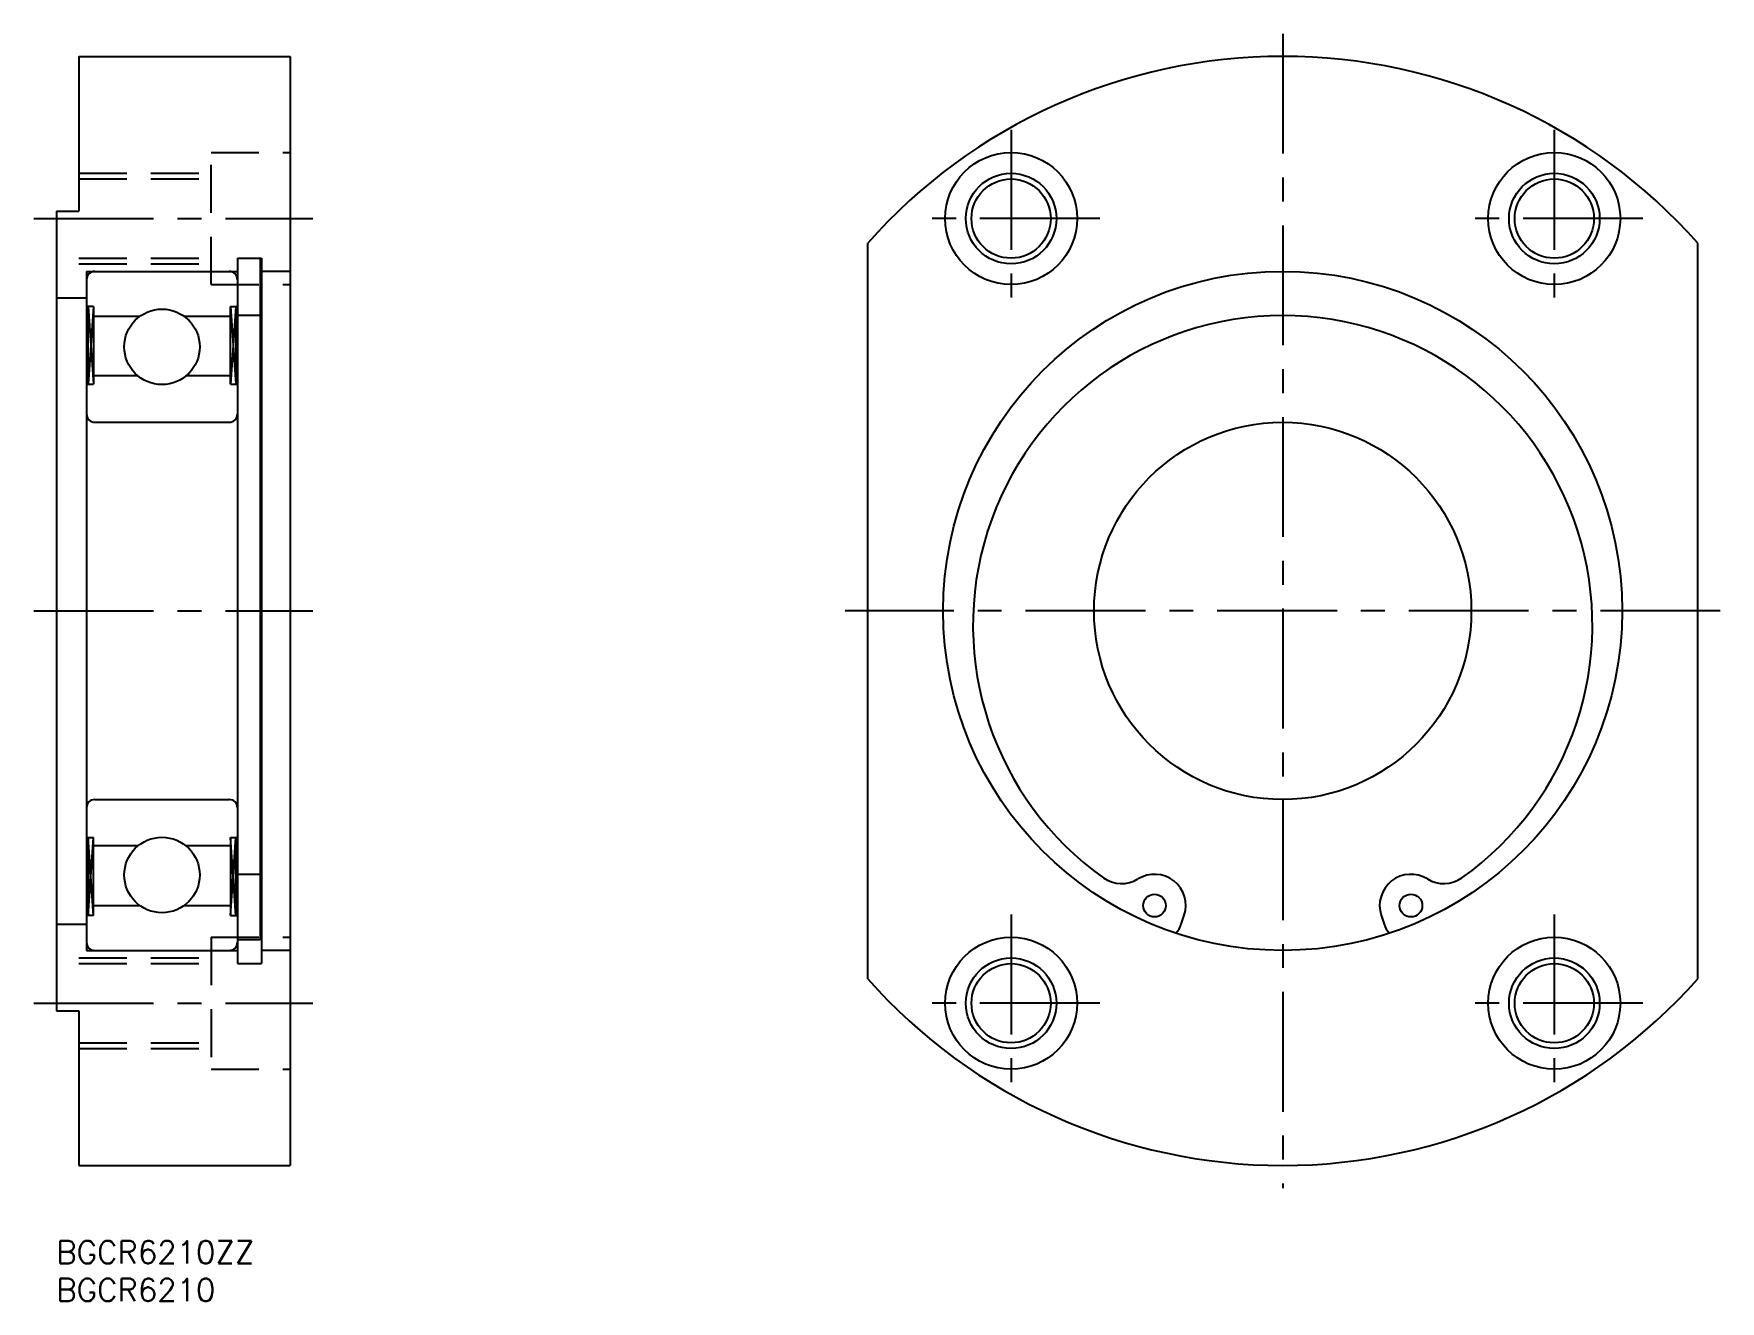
# Model space of a CAD drawing. Extents: x -3 to 221, y -8 to 160.
import ezdxf

# ---------------------------------------------------------------- set-up
doc = ezdxf.new("R2010")
doc.units = 0
doc.header["$LTSCALE"] = 0.5
doc.linetypes.add('CENTER', pattern=[50.8, 31.75, -6.35, 6.35, -6.35])
doc.linetypes.add('DASHED', pattern=[19.05, 12.7, -6.35])
for name, color, linetype in [('MSM_CENTER', 1, 'CENTER'), ('MSM_CONTINUOUS', 7, 'CONTINUOUS'), ('MSM_DASHED', 4, 'DASHED'), ('MSM_NARROW', 5, 'CONTINUOUS'), ('MSM_PART_NUMBER', 7, 'CONTINUOUS')]:
    doc.layers.add(name, color=color, linetype=linetype)
doc.styles.get("Standard").update_dxf_attribs({"font": 'txt.shx', "height": 3, "bigfont": 'bigfont.shx'})

# ---------------------------------------------------------------- blocks, each defined once
blk = doc.blocks.new('*U4')
at = {"layer": 'MSM_PART_NUMBER'}
blk.add_text('BGCR6210ZZ', height=3, dxfattribs=at).set_placement((0, -3))
blk = doc.blocks.new('*U5')
at = {"layer": 'MSM_PART_NUMBER'}
blk.add_text('BGCR6210', height=3, dxfattribs=at).set_placement((0, -8))

msp = doc.modelspace()

# ---------------------------------------------------------------- linework, layer by layer
at = {"layer": 'MSM_CENTER'}
for p, q in [((162.54, 160), (162.54, 7)), ((126.54, 147.25), (126.54, 123.75)), ((198.54, 147.25), (198.54, 123.75)), ((-3, 135.5), (34, 135.5)), ((138.29, 135.5), (114.79, 135.5)), ((210.29, 135.5), (186.79, 135.5)), ((-3, 83.5), (34, 83.5)), ((220.54, 83.5), (104.54, 83.5)), ((126.54, 43.25), (126.54, 19.75)), ((198.54, 43.25), (198.54, 19.75)), ((-3, 31.5), (34, 31.5)), ((138.29, 31.5), (114.79, 31.5)), ((210.29, 31.5), (186.79, 31.5))]:
    msp.add_line(p, q, dxfattribs=at)
at = {"layer": 'MSM_CONTINUOUS'}
for p, q in [((3, 157), (31, 157)), ((3, 157), (3, 136.5)), ((31, 157), (31, 10)), ((0, 136.5), (3, 136.5)), ((0, 136.5), (0, 30.5)), ((107.54, 34.74), (107.54, 132.26)), ((217.54, 34.74), (217.54, 132.26)), ((24, 130.25), (24, 36.75)), ((24, 130.25), (27.2, 130.25)), ((27, 130.25), (27, 39.9)), ((27.2, 130.25), (27.2, 36.75)), ((4, 128.5), (24, 128.5)), ((4, 128.5), (4, 38.5)), ((31, 128.5), (27.18, 128.5)), ((0, 125), (4, 125)), ((4.92, 123.85), (4, 123.85)), ((4.23, 113.55), (4.23, 123.85)), ((4.23, 123.85), (4.92, 113.55)), ((4.92, 123.85), (4.23, 113.55)), ((4.92, 123.85), (4.92, 113.55)), ((23.08, 123.85), (24, 123.85)), ((23.08, 113.55), (23.08, 123.85)), ((23.08, 123.85), (23.77, 113.55)), ((23.77, 123.85), (23.08, 113.55)), ((23.77, 123.85), (23.77, 113.55)), ((4.92, 122.55), (11.07, 122.55)), ((16.93, 122.55), (23.08, 122.55)), ((27, 122.65), (24, 122.65)), ((10.81, 114.65), (4.92, 114.65)), ((23.08, 114.65), (17.19, 114.65)), ((4, 113.55), (4.92, 113.55)), ((23.08, 113.55), (24, 113.55)), ((5.1, 108.5), (22.9, 108.5)), ((5.1, 58.5), (22.9, 58.5)), ((4, 53.45), (4.92, 53.45)), ((4.23, 53.45), (4.23, 43.15)), ((4.23, 43.15), (4.92, 53.45)), ((4.92, 43.15), (4.23, 53.45)), ((4.92, 43.15), (4.92, 53.45)), ((10.81, 52.35), (4.92, 52.35)), ((23.08, 52.35), (17.19, 52.35)), ((23.08, 53.45), (23.08, 43.15)), ((23.08, 53.45), (24, 53.45)), ((23.08, 43.15), (23.77, 53.45)), ((23.77, 43.15), (23.08, 53.45)), ((23.77, 43.15), (23.77, 53.45)), ((24, 48.59), (27, 48.59)), ((4.92, 43.15), (4, 43.15)), ((4.92, 44.45), (11.07, 44.45)), ((16.93, 44.45), (23.08, 44.45)), ((23.08, 43.15), (24, 43.15)), ((149.1, 41.97), (149.48, 43.16)), ((175.59, 43.16), (175.97, 41.97)), ((0, 42), (4, 42)), ((4, 38.5), (24, 38.5)), ((27, 39.9), (24, 39.9)), ((31, 38.5), (27.2, 38.5)), ((24, 36.75), (27.2, 36.75)), ((0, 30.5), (3, 30.5)), ((3, 30.5), (3, 10)), ((3, 10), (31, 10))]:
    msp.add_line(p, q, dxfattribs=at)
for centre, radius in [((126.54, 135.5), 8.75), ((198.54, 135.5), 8.75), ((126.54, 135.5), 5.25), ((198.54, 135.5), 5.25), ((162.54, 83.5), 45), ((14, 118.5), 5), ((162.54, 83.5), 25), ((14, 48.5), 5), ((145.54, 44.44), 1.5), ((179.54, 44.44), 1.5), ((126.54, 31.5), 8.75), ((198.54, 31.5), 8.75), ((126.54, 31.5), 5.25), ((198.54, 31.5), 5.25)]:
    msp.add_circle(centre, radius, dxfattribs=at)
for centre, radius, start, end in [((162.54, 83.5), 73.5, 41.5567, 138.4433), ((5.1, 127.4), 1.1, 90, 180), ((22.9, 127.4), 1.1, 0, 90), ((162.54, 81.6), 41.05, 305.3574, 234.6426), ((5.1, 109.6), 1.1, 180, 270), ((22.9, 109.6), 1.1, 270, 0), ((5.1, 57.4), 1.1, 90, 180), ((22.9, 57.4), 1.1, 0, 90), ((141.18, 51.51), 4.15, 234.6426, 301.6325), ((145.54, 44.44), 4.15, 342.071, 121.6325), ((179.54, 44.44), 4.15, 58.3675, 197.929), ((183.89, 51.51), 4.15, 238.3675, 305.3574), ((146.24, 42.9), 3, 315.2882, 342.071), ((178.83, 42.9), 3, 197.929, 224.7118), ((5.1, 39.6), 1.1, 180, 270), ((22.9, 39.6), 1.1, 270, 0), ((162.54, 83.5), 73.5, 221.5567, 318.4433)]:
    msp.add_arc(centre, radius, start, end, dxfattribs=at)
at = {"layer": 'MSM_DASHED'}
for p, q in [((20.5, 126.75), (20.5, 144.25)), ((20.5, 144.25), (31, 144.25)), ((3, 141.5), (20.5, 141.5)), ((3, 140.75), (20.5, 140.75)), ((3, 130.25), (20.5, 130.25)), ((3, 129.5), (20.5, 129.5)), ((20.5, 126.75), (31, 126.75)), ((20.5, 40.25), (20.5, 22.75)), ((20.5, 40.25), (31, 40.25)), ((3, 37.5), (20.5, 37.5)), ((3, 36.75), (20.5, 36.75)), ((3, 26.25), (20.5, 26.25)), ((3, 25.5), (20.5, 25.5)), ((20.5, 22.75), (31, 22.75))]:
    msp.add_line(p, q, dxfattribs=at)
at = {"layer": 'MSM_NARROW'}
for centre in [(126.54, 135.5), (198.54, 135.5), (126.54, 31.5), (198.54, 31.5)]:
    msp.add_circle(centre, 6, dxfattribs=at)

# ---------------------------------------------------------------- block references
at = {"layer": 'MSM_CONTINUOUS'}
for name in ['*U4', '*U5']:
    msp.add_blockref(name, (0, 0), dxfattribs=at)

doc.saveas('drawing.dxf')
